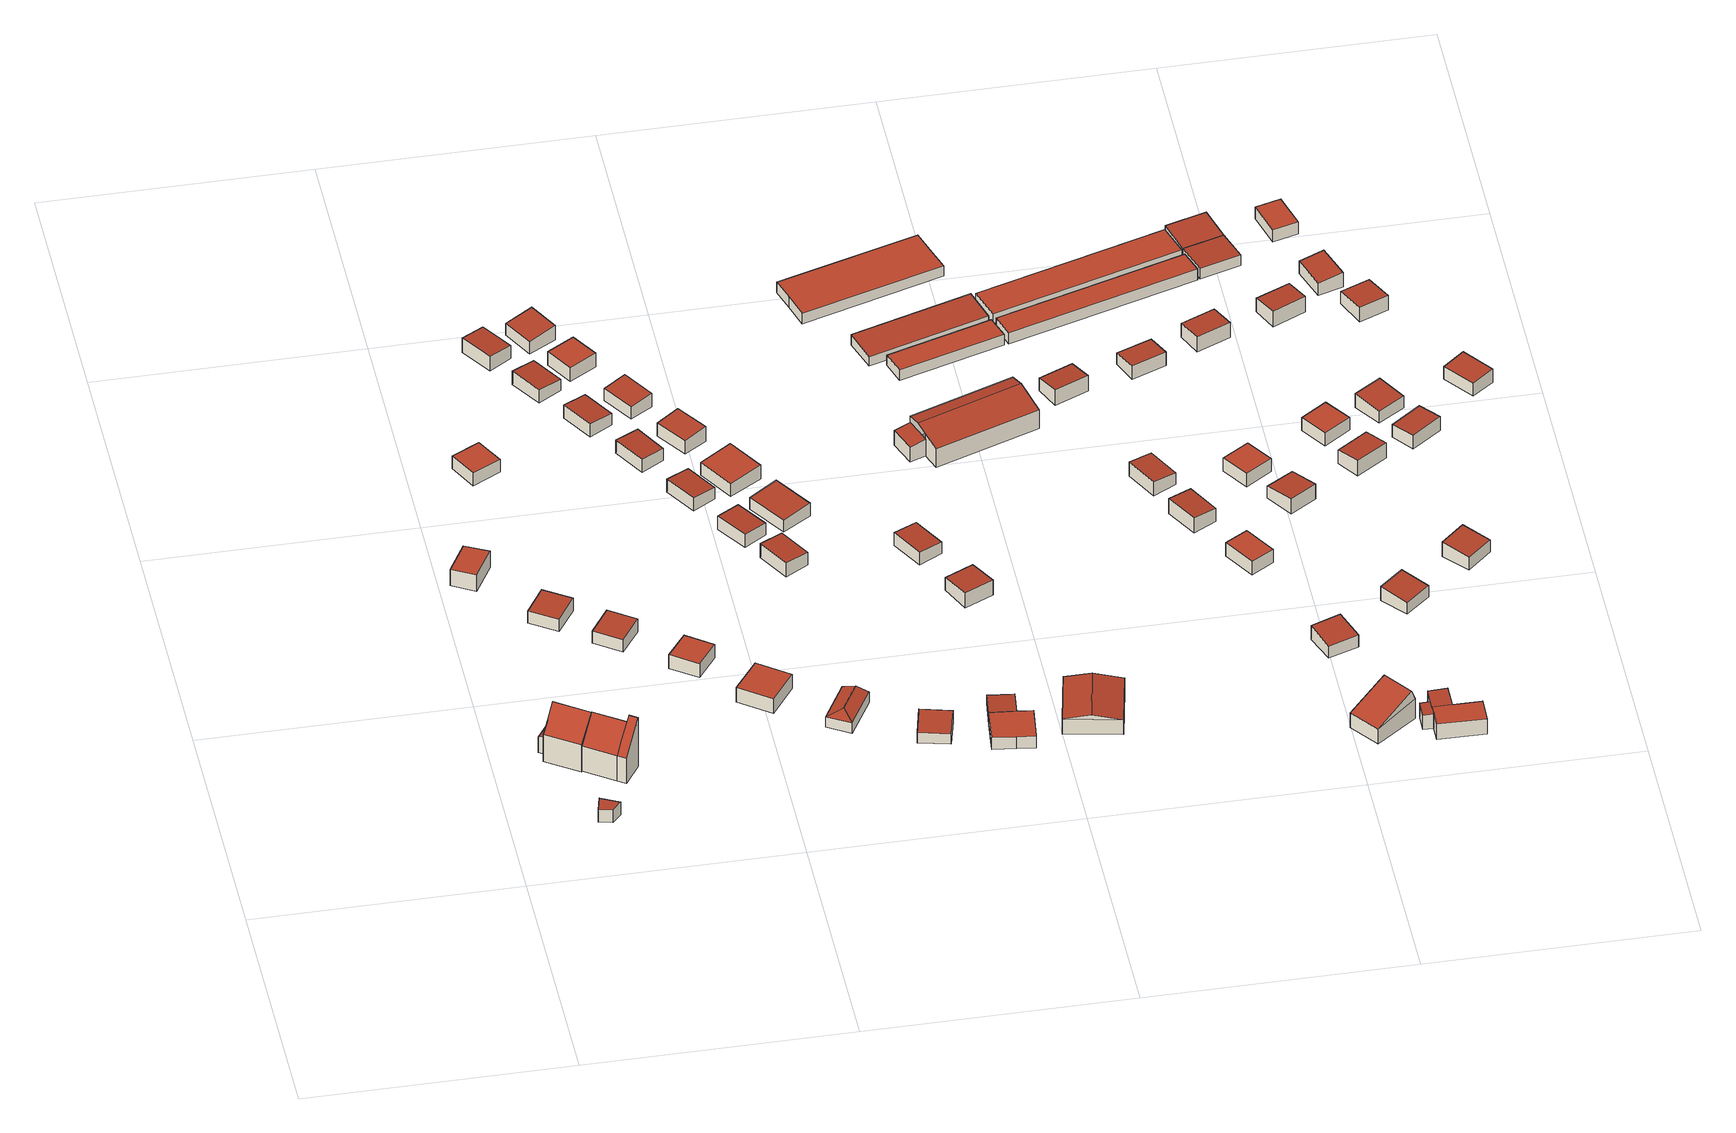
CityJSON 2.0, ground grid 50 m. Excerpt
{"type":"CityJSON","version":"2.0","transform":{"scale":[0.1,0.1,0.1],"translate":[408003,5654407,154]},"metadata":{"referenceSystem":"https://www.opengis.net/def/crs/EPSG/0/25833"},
"CityObjects":{
"building1":{"type":"Building","attributes":{"Dachtyp_tdc":"tdcPolyFlatRoof","Gemeindeschluessel":14612000,"Dachneigung":3.11,"QualitaetDacherkennung":56,"Geometrietyp2DReferenz":"3000","measuredHeight":2.88,"function":"31001_9998","roofType":"2100"},"geometry":[{"type":"Solid","lod":"2","boundaries":[[[[0,1,2,3]],[[1,4,5,2]],[[4,6,7,5]],[[6,0,3,7]],[[6,4,1,0]],[[3,2,5,7]]]],"semantics":{"surfaces":[{"type":"WallSurface"},{"type":"RoofSurface"},{"type":"GroundSurface"}],"values":[[0,0,0,0,1,2]]}}]},
"building2":{"type":"Building","attributes":{"Gemeindeschluessel":14612000,"Geometrietyp2DReferenz":"3000","function":"31001_9998","roofType":"9999"},"children":["building2-1","building2-2"]},
"building2-1":{"type":"BuildingPart","attributes":{"Dachtyp_tdc":"tdcPolyFlatRoof","Dachneigung":20.44,"QualitaetDacherkennung":56,"Geometrietyp2DReferenz":"3000","measuredHeight":4.08,"roofType":"2100"},"parents":["building2"],"geometry":[{"type":"MultiSurface","lod":"2","boundaries":[[[8,9,10,11]],[[9,12,13,10]],[[14,8,11,15]],[[14,16,12,9,8]],[[11,10,13,17,15]]],"semantics":{"surfaces":[{"type":"WallSurface"},{"type":"RoofSurface"},{"type":"GroundSurface"}],"values":[0,0,0,1,2]}}]},
"building2-2":{"type":"BuildingPart","attributes":{"Dachtyp_tdc":"tdcGableRoof","Dachneigung":44.33,"QualitaetDacherkennung":60,"Geometrietyp2DReferenz":"3000","measuredHeight":10.27,"roofType":"3100"},"parents":["building2"],"geometry":[{"type":"MultiSurface","lod":"2","boundaries":[[[18,19,20,21]],[[19,22,23,20]],[[22,24,25,23]],[[24,26,14,15,25]],[[27,28,29,13,12]],[[28,18,21,29]],[[30,26,24,22,19]],[[19,18,28,27,30]],[[21,20,23,25,15,17,13,29]]],"semantics":{"surfaces":[{"type":"WallSurface"},{"type":"RoofSurface"},{"type":"GroundSurface"}],"values":[0,0,0,0,0,0,1,1,2]}}]},
"building3":{"type":"Building","attributes":{"Gemeindeschluessel":14612000,"Geometrietyp2DReferenz":"3000","function":"31001_9998","roofType":"9999"},"children":["building3-1","building3-2"]},
"building3-1":{"type":"BuildingPart","attributes":{"Dachtyp_tdc":"tdcPolyFlatRoof","Dachneigung":47.66,"QualitaetDacherkennung":35,"Geometrietyp2DReferenz":"3000","measuredHeight":11.2,"roofType":"2100"},"parents":["building3"],"geometry":[{"type":"MultiSurface","lod":"2","boundaries":[[[31,32,33,34]],[[32,35,36,33]],[[37,31,34,38,39,40]],[[37,41,42,35,32,31]],[[34,33,36,38]]],"semantics":{"surfaces":[{"type":"WallSurface"},{"type":"RoofSurface"},{"type":"GroundSurface"}],"values":[0,0,0,1,2]}}]},
"building3-2":{"type":"BuildingPart","attributes":{"Dachtyp_tdc":"tdcGableRoof","Dachneigung":46.66,"QualitaetDacherkennung":59,"Geometrietyp2DReferenz":"3000","measuredHeight":10.25,"roofType":"3100"},"parents":["building3"],"geometry":[{"type":"MultiSurface","lod":"2","boundaries":[[[43,39,38,44]],[[45,46,36,35]],[[45,47,48,46]],[[47,43,44,48]],[[49,50,51,40,52]],[[35,41,51,50,45]],[[43,52,40,39]],[[47,49,52,43]],[[45,50,49,47]],[[44,38,36,46,48]]],"semantics":{"surfaces":[{"type":"WallSurface"},{"type":"RoofSurface"},{"type":"GroundSurface"}],"values":[0,0,0,0,1,1,0,0,0,2]}}]},
"building4":{"type":"Building","attributes":{"Dachtyp_tdc":"tdcPolyFlatRoof","Gemeindeschluessel":14612000,"Dachneigung":3.13,"QualitaetDacherkennung":74,"Geometrietyp2DReferenz":"3000","measuredHeight":3.85,"function":"31001_9998","roofType":"2100"},"geometry":[{"type":"Solid","lod":"2","boundaries":[[[[53,54,55,56]],[[54,57,58,55]],[[57,59,60,58]],[[59,53,56,60]],[[59,57,54,53]],[[56,55,58,60]]]],"semantics":{"surfaces":[{"type":"WallSurface"},{"type":"RoofSurface"},{"type":"GroundSurface"}],"values":[[0,0,0,0,1,2]]}}]},
"building5":{"type":"Building","attributes":{"Dachtyp_tdc":"tdcPolyFlatRoof","Gemeindeschluessel":14612000,"Dachneigung":3.26,"QualitaetDacherkennung":80,"Geometrietyp2DReferenz":"3000","measuredHeight":3,"function":"31001_9998","roofType":"2100"},"geometry":[{"type":"Solid","lod":"2","boundaries":[[[[61,62,63,64]],[[62,65,66,63]],[[65,67,68,66]],[[67,61,64,68]],[[67,65,62,61]],[[64,63,66,68]]]],"semantics":{"surfaces":[{"type":"WallSurface"},{"type":"RoofSurface"},{"type":"GroundSurface"}],"values":[[0,0,0,0,1,2]]}}]},
"building6":{"type":"Building","attributes":{"Dachtyp_tdc":"tdcPolyFlatRoof","Gemeindeschluessel":14612000,"Dachneigung":0,"QualitaetDacherkennung":74,"Geometrietyp2DReferenz":"3000","measuredHeight":2.92,"function":"31001_9998","roofType":"1000"},"geometry":[{"type":"Solid","lod":"2","boundaries":[[[[69,70,71,72]],[[70,73,74,71]],[[73,75,76,74]],[[75,69,72,76]],[[75,73,70,69]],[[72,71,74,76]]]],"semantics":{"surfaces":[{"type":"WallSurface"},{"type":"RoofSurface"},{"type":"GroundSurface"}],"values":[[0,0,0,0,1,2]]}}]},
"building7":{"type":"Building","attributes":{"Dachtyp_tdc":"tdcPolyFlatRoof","Gemeindeschluessel":14612000,"Dachneigung":3,"QualitaetDacherkennung":80,"Geometrietyp2DReferenz":"3000","measuredHeight":3.04,"function":"31001_9998","roofType":"2100"},"geometry":[{"type":"Solid","lod":"2","boundaries":[[[[77,78,79,80]],[[78,81,82,79]],[[81,83,84,82]],[[83,77,80,84]],[[83,81,78,77]],[[80,79,82,84]]]],"semantics":{"surfaces":[{"type":"WallSurface"},{"type":"RoofSurface"},{"type":"GroundSurface"}],"values":[[0,0,0,0,1,2]]}}]},
"building8":{"type":"Building","attributes":{"Dachtyp_tdc":"tdcPolyFlatRoof","Gemeindeschluessel":14612000,"Dachneigung":0,"QualitaetDacherkennung":81,"Geometrietyp2DReferenz":"3000","measuredHeight":3.07,"function":"31001_9998","roofType":"1000"},"geometry":[{"type":"Solid","lod":"2","boundaries":[[[[85,86,87,88]],[[86,89,90,87]],[[89,91,92,90]],[[91,85,88,92]],[[91,89,86,85]],[[88,87,90,92]]]],"semantics":{"surfaces":[{"type":"WallSurface"},{"type":"RoofSurface"},{"type":"GroundSurface"}],"values":[[0,0,0,0,1,2]]}}]},
"building9":{"type":"Building","attributes":{"Dachtyp_tdc":"tdcPolyFlatRoof","Gemeindeschluessel":14612000,"Dachneigung":0,"QualitaetDacherkennung":94,"Geometrietyp2DReferenz":"3000","measuredHeight":3.33,"function":"31001_9998","roofType":"1000"},"geometry":[{"type":"Solid","lod":"2","boundaries":[[[[93,94,95,96]],[[94,97,98,95]],[[97,99,100,98]],[[99,93,96,100]],[[99,97,94,93]],[[96,95,98,100]]]],"semantics":{"surfaces":[{"type":"WallSurface"},{"type":"RoofSurface"},{"type":"GroundSurface"}],"values":[[0,0,0,0,1,2]]}}]},
"building10":{"type":"Building","attributes":{"Dachtyp_tdc":"tdcPolyFlatRoof","Gemeindeschluessel":14612000,"Dachneigung":3.52,"QualitaetDacherkennung":82,"Geometrietyp2DReferenz":"3000","measuredHeight":3.28,"function":"31001_9998","roofType":"2100"},"geometry":[{"type":"Solid","lod":"2","boundaries":[[[[101,102,103,104]],[[102,105,106,103]],[[105,107,108,106]],[[107,101,104,108]],[[107,105,102,101]],[[104,103,106,108]]]],"semantics":{"surfaces":[{"type":"WallSurface"},{"type":"RoofSurface"},{"type":"GroundSurface"}],"values":[[0,0,0,0,1,2]]}}]},
"building11":{"type":"Building","attributes":{"Dachtyp_tdc":"tdcPolyFlatRoof","Gemeindeschluessel":14612000,"Dachneigung":4.52,"QualitaetDacherkennung":78,"Geometrietyp2DReferenz":"3000","measuredHeight":2.99,"function":"31001_9998","roofType":"2100"},"geometry":[{"type":"Solid","lod":"2","boundaries":[[[[109,110,111,112]],[[110,113,114,111]],[[113,115,116,114]],[[115,109,112,116]],[[115,113,110,109]],[[112,111,114,116]]]],"semantics":{"surfaces":[{"type":"WallSurface"},{"type":"RoofSurface"},{"type":"GroundSurface"}],"values":[[0,0,0,0,1,2]]}}]},
"building12":{"type":"Building","attributes":{"Dachtyp_tdc":"tdcPolyFlatRoof","Gemeindeschluessel":14612000,"Dachneigung":4.85,"QualitaetDacherkennung":81,"Geometrietyp2DReferenz":"3000","measuredHeight":3.06,"function":"31001_9998","roofType":"2100"},"geometry":[{"type":"Solid","lod":"2","boundaries":[[[[117,118,119,120]],[[118,121,122,119]],[[121,123,124,122]],[[123,117,120,124]],[[123,121,118,117]],[[120,119,122,124]]]],"semantics":{"surfaces":[{"type":"WallSurface"},{"type":"RoofSurface"},{"type":"GroundSurface"}],"values":[[0,0,0,0,1,2]]}}]},
"building13":{"type":"Building","attributes":{"Dachtyp_tdc":"tdcPolyFlatRoof","Gemeindeschluessel":14612000,"Dachneigung":5.71,"QualitaetDacherkennung":71,"Geometrietyp2DReferenz":"3000","measuredHeight":3.34,"function":"31001_9998","roofType":"2100"},"geometry":[{"type":"Solid","lod":"2","boundaries":[[[[125,126,127,128]],[[126,129,130,127]],[[129,131,132,130]],[[131,125,128,132]],[[131,129,126,125]],[[128,127,130,132]]]],"semantics":{"surfaces":[{"type":"WallSurface"},{"type":"RoofSurface"},{"type":"GroundSurface"}],"values":[[0,0,0,0,1,2]]}}]},
"building14":{"type":"Building","attributes":{"Dachtyp_tdc":"tdcFreeFormRoof","Gemeindeschluessel":14612000,"Dachneigung":18.32,"QualitaetDacherkennung":87,"Geometrietyp2DReferenz":"3000","measuredHeight":3.09,"function":"31001_9998","roofType":"5000"},"geometry":[{"type":"Solid","lod":"2","boundaries":[[[[133,134,135,136]],[[134,137,138,135]],[[137,139,140,138]],[[139,133,136,140]],[[141,142,139,137]],[[141,137,134]],[[142,141,134,133]],[[142,133,139]],[[136,135,138,140]]]],"semantics":{"surfaces":[{"type":"WallSurface"},{"type":"RoofSurface"},{"type":"GroundSurface"}],"values":[[0,0,0,0,1,1,1,0,2]]}}]},
"building15":{"type":"Building","attributes":{"Dachtyp_tdc":"tdcPolyFlatRoof","Gemeindeschluessel":14612000,"Dachneigung":3.56,"QualitaetDacherkennung":80,"Geometrietyp2DReferenz":"3000","measuredHeight":2.97,"function":"31001_9998","roofType":"2100"},"geometry":[{"type":"Solid","lod":"2","boundaries":[[[[143,144,145,146]],[[144,147,148,145]],[[147,149,150,148]],[[149,143,146,150]],[[149,147,144,143]],[[146,145,148,150]]]],"semantics":{"surfaces":[{"type":"WallSurface"},{"type":"RoofSurface"},{"type":"GroundSurface"}],"values":[[0,0,0,0,1,2]]}}]},
"building16":{"type":"Building","attributes":{"Dachtyp_tdc":"tdcPolyFlatRoof","Gemeindeschluessel":14612000,"Dachneigung":0,"QualitaetDacherkennung":83,"Geometrietyp2DReferenz":"3000","measuredHeight":3.08,"function":"31001_9998","roofType":"1000"},"geometry":[{"type":"Solid","lod":"2","boundaries":[[[[151,152,153,154]],[[152,155,156,153]],[[155,157,158,156]],[[157,151,154,158]],[[157,155,152,151]],[[154,153,156,158]]]],"semantics":{"surfaces":[{"type":"WallSurface"},{"type":"RoofSurface"},{"type":"GroundSurface"}],"values":[[0,0,0,0,1,2]]}}]},
"building17":{"type":"Building","attributes":{"Dachtyp_tdc":"tdcPolyFlatRoof","Gemeindeschluessel":14612000,"Dachneigung":3.87,"QualitaetDacherkennung":79,"Geometrietyp2DReferenz":"3000","measuredHeight":2.96,"function":"31001_9998","roofType":"2100"},"geometry":[{"type":"Solid","lod":"2","boundaries":[[[[159,160,161,162]],[[160,163,164,161]],[[163,165,166,164]],[[165,159,162,166]],[[165,163,160,159]],[[162,161,164,166]]]],"semantics":{"surfaces":[{"type":"WallSurface"},{"type":"RoofSurface"},{"type":"GroundSurface"}],"values":[[0,0,0,0,1,2]]}}]},
"building18":{"type":"Building","attributes":{"Dachtyp_tdc":"tdcPolyFlatRoof","Gemeindeschluessel":14612000,"Dachneigung":4.65,"QualitaetDacherkennung":83,"Geometrietyp2DReferenz":"3000","measuredHeight":3.05,"function":"31001_9998","roofType":"2100"},"geometry":[{"type":"Solid","lod":"2","boundaries":[[[[167,168,169,170]],[[168,171,172,169]],[[171,173,174,172]],[[173,167,170,174]],[[173,171,168,167]],[[170,169,172,174]]]],"semantics":{"surfaces":[{"type":"WallSurface"},{"type":"RoofSurface"},{"type":"GroundSurface"}],"values":[[0,0,0,0,1,2]]}}]},
"building19":{"type":"Building","attributes":{"Dachtyp_tdc":"tdcPolyFlatRoof","Gemeindeschluessel":14612000,"Dachneigung":4.32,"QualitaetDacherkennung":85,"Geometrietyp2DReferenz":"3000","measuredHeight":3.05,"function":"31001_9998","roofType":"2100"},"geometry":[{"type":"Solid","lod":"2","boundaries":[[[[175,176,177,178]],[[176,179,180,177]],[[179,181,182,180]],[[181,175,178,182]],[[181,179,176,175]],[[178,177,180,182]]]],"semantics":{"surfaces":[{"type":"WallSurface"},{"type":"RoofSurface"},{"type":"GroundSurface"}],"values":[[0,0,0,0,1,2]]}}]},
"building20":{"type":"Building","attributes":{"Dachtyp_tdc":"tdcPolyFlatRoof","Gemeindeschluessel":14612000,"Dachneigung":5.96,"QualitaetDacherkennung":83,"Geometrietyp2DReferenz":"3000","measuredHeight":3.4,"function":"31001_9998","roofType":"2100"},"geometry":[{"type":"Solid","lod":"2","boundaries":[[[[183,184,185,186]],[[184,187,188,185]],[[187,189,190,188]],[[189,183,186,190]],[[189,187,184,183]],[[186,185,188,190]]]],"semantics":{"surfaces":[{"type":"WallSurface"},{"type":"RoofSurface"},{"type":"GroundSurface"}],"values":[[0,0,0,0,1,2]]}}]},
"building21":{"type":"Building","attributes":{"Dachtyp_tdc":"tdcPolyFlatRoof","Gemeindeschluessel":14612000,"Dachneigung":3.12,"QualitaetDacherkennung":83,"Geometrietyp2DReferenz":"3000","measuredHeight":3.2,"function":"31001_9998","roofType":"2100"},"geometry":[{"type":"Solid","lod":"2","boundaries":[[[[191,192,193,194]],[[192,195,196,193]],[[195,197,198,196]],[[197,191,194,198]],[[197,195,192,191]],[[194,193,196,198]]]],"semantics":{"surfaces":[{"type":"WallSurface"},{"type":"RoofSurface"},{"type":"GroundSurface"}],"values":[[0,0,0,0,1,2]]}}]},
"building22":{"type":"Building","attributes":{"Dachtyp_tdc":"tdcPolyFlatRoof","Gemeindeschluessel":14612000,"Dachneigung":3.37,"QualitaetDacherkennung":85,"Geometrietyp2DReferenz":"3000","measuredHeight":2.71,"function":"31001_9998","roofType":"2100"},"geometry":[{"type":"Solid","lod":"2","boundaries":[[[[199,200,201,202]],[[200,203,204,201]],[[203,205,206,204]],[[205,199,202,206]],[[205,203,200,199]],[[202,201,204,206]]]],"semantics":{"surfaces":[{"type":"WallSurface"},{"type":"RoofSurface"},{"type":"GroundSurface"}],"values":[[0,0,0,0,1,2]]}}]},
"building23":{"type":"Building","attributes":{"Dachtyp_tdc":"tdcPolyFlatRoof","Gemeindeschluessel":14612000,"Dachneigung":2.6,"QualitaetDacherkennung":90,"Geometrietyp2DReferenz":"3000","measuredHeight":3.19,"function":"31001_9998","roofType":"2100"},"geometry":[{"type":"Solid","lod":"2","boundaries":[[[[207,208,209,210]],[[208,211,212,209]],[[211,213,214,212]],[[213,207,210,214]],[[213,211,208,207]],[[210,209,212,214]]]],"semantics":{"surfaces":[{"type":"WallSurface"},{"type":"RoofSurface"},{"type":"GroundSurface"}],"values":[[0,0,0,0,1,2]]}}]},
"building24":{"type":"Building","attributes":{"Dachtyp_tdc":"tdcPolyFlatRoof","Gemeindeschluessel":14612000,"Dachneigung":2.65,"QualitaetDacherkennung":90,"Geometrietyp2DReferenz":"3000","measuredHeight":2.91,"function":"31001_9998","roofType":"2100"},"geometry":[{"type":"Solid","lod":"2","boundaries":[[[[215,216,217,218]],[[216,219,220,217]],[[219,221,222,220]],[[221,215,218,222]],[[221,219,216,215]],[[218,217,220,222]]]],"semantics":{"surfaces":[{"type":"WallSurface"},{"type":"RoofSurface"},{"type":"GroundSurface"}],"values":[[0,0,0,0,1,2]]}}]},
"building25":{"type":"Building","attributes":{"Dachtyp_tdc":"tdcPolyFlatRoof","Gemeindeschluessel":14612000,"Dachneigung":0,"QualitaetDacherkennung":73,"Geometrietyp2DReferenz":"3000","measuredHeight":2.68,"function":"31001_9998","roofType":"1000"},"geometry":[{"type":"Solid","lod":"2","boundaries":[[[[223,224,225,226]],[[224,227,228,225]],[[227,229,230,228]],[[229,231,232,230]],[[231,233,234,232]],[[233,223,226,234]],[[233,231,229,227,224,223]],[[226,225,228,230,232,234]]]],"semantics":{"surfaces":[{"type":"WallSurface"},{"type":"RoofSurface"},{"type":"GroundSurface"}],"values":[[0,0,0,0,0,0,1,2]]}}]},
"building26":{"type":"Building","attributes":{"Dachtyp_tdc":"tdcPolyFlatRoof","Gemeindeschluessel":14612000,"Dachneigung":5.71,"QualitaetDacherkennung":62,"Geometrietyp2DReferenz":"3000","measuredHeight":2.37,"function":"31001_9998","roofType":"2100"},"geometry":[{"type":"Solid","lod":"2","boundaries":[[[[235,236,237,225]],[[236,238,239,237]],[[238,240,228,239]],[[240,235,225,228]],[[240,238,236,235]],[[225,237,239,228]]]],"semantics":{"surfaces":[{"type":"WallSurface"},{"type":"RoofSurface"},{"type":"GroundSurface"}],"values":[[0,0,0,0,1,2]]}}]},
"building27":{"type":"Building","attributes":{"Dachtyp_tdc":"tdcPolyFlatRoof","Gemeindeschluessel":14612000,"Dachneigung":3.31,"QualitaetDacherkennung":83,"Geometrietyp2DReferenz":"3000","measuredHeight":2.93,"function":"31001_9998","roofType":"2100"},"geometry":[{"type":"Solid","lod":"2","boundaries":[[[[241,242,243,244]],[[242,245,246,243]],[[245,247,248,246]],[[247,241,244,248]],[[247,245,242,241]],[[244,243,246,248]]]],"semantics":{"surfaces":[{"type":"WallSurface"},{"type":"RoofSurface"},{"type":"GroundSurface"}],"values":[[0,0,0,0,1,2]]}}]},
"building28":{"type":"Building","attributes":{"Dachtyp_tdc":"tdcPolyFlatRoof","Gemeindeschluessel":14612000,"Dachneigung":4.04,"QualitaetDacherkennung":42,"Geometrietyp2DReferenz":"3000","measuredHeight":3.34,"function":"31001_9998","roofType":"2100"},"geometry":[{"type":"Solid","lod":"2","boundaries":[[[[249,250,251,252]],[[250,253,254,251]],[[253,255,256,254]],[[255,249,252,256]],[[255,253,250,249]],[[252,251,254,256]]]],"semantics":{"surfaces":[{"type":"WallSurface"},{"type":"RoofSurface"},{"type":"GroundSurface"}],"values":[[0,0,0,0,1,2]]}}]},
"building29":{"type":"Building","attributes":{"Dachtyp_tdc":"tdcGableRoof","Gemeindeschluessel":14612000,"Dachneigung":11.06,"QualitaetDacherkennung":92,"Geometrietyp2DReferenz":"3000","measuredHeight":4.38,"function":"31001_9998","roofType":"3100"},"geometry":[{"type":"Solid","lod":"2","boundaries":[[[[257,258,259,260]],[[258,261,262,259]],[[261,263,264,262]],[[263,257,260,264]],[[261,258,265]],[[257,263,266]],[[258,257,266,265]],[[263,261,265,266]],[[260,259,262,264]]]],"semantics":{"surfaces":[{"type":"WallSurface"},{"type":"RoofSurface"},{"type":"GroundSurface"}],"values":[[0,0,0,0,0,0,1,1,2]]}}]},
"building30":{"type":"Building","attributes":{"Gemeindeschluessel":14612000,"Geometrietyp2DReferenz":"3000","function":"31001_9998","roofType":"9999"},"children":["building30-1","building30-2"]},
"building30-1":{"type":"BuildingPart","attributes":{"Dachtyp_tdc":"tdcPolyFlatRoof","Dachneigung":7.59,"QualitaetDacherkennung":76,"Geometrietyp2DReferenz":"3000","measuredHeight":3.73,"roofType":"2100"},"parents":["building30"],"geometry":[{"type":"MultiSurface","lod":"2","boundaries":[[[267,268,269,270]],[[268,271,272,269]],[[268,267,273,274,271]],[[272,275,276,270,269]],[[271,274,275,272]]],"semantics":{"surfaces":[{"type":"WallSurface"},{"type":"RoofSurface"},{"type":"GroundSurface"}],"values":[0,0,1,2,0]}}]},
"building30-2":{"type":"BuildingPart","attributes":{"Dachtyp_tdc":"tdcGableRoof","Dachneigung":13.63,"QualitaetDacherkennung":86,"Geometrietyp2DReferenz":"3000","measuredHeight":5.62,"roofType":"3100"},"parents":["building30"],"geometry":[{"type":"MultiSurface","lod":"2","boundaries":[[[277,278,279,280]],[[278,281,282,279]],[[281,283,270,282]],[[283,267,270]],[[284,285,286,275,274]],[[285,277,280,286]],[[287,283,281,278,277]],[[277,285,284,287]],[[280,279,282,270,276,275,286]]],"semantics":{"surfaces":[{"type":"WallSurface"},{"type":"RoofSurface"},{"type":"GroundSurface"}],"values":[0,0,0,0,0,0,1,1,2]}}]},
"building31":{"type":"Building","attributes":{"Dachtyp_tdc":"tdcPolyFlatRoof","Gemeindeschluessel":14612000,"Dachneigung":0,"QualitaetDacherkennung":91,"Geometrietyp2DReferenz":"3000","measuredHeight":2.27,"function":"31001_2463","roofType":"1000"},"geometry":[{"type":"Solid","lod":"2","boundaries":[[[[288,289,290,291]],[[289,292,293,290]],[[292,294,295,293]],[[294,296,297,295]],[[296,298,299,297]],[[298,288,291,299]],[[298,296,294,292,289,288]],[[291,290,293,295,297,299]]]],"semantics":{"surfaces":[{"type":"WallSurface"},{"type":"RoofSurface"},{"type":"GroundSurface"}],"values":[[0,0,0,0,0,0,1,2]]}}]},
"building32":{"type":"Building","attributes":{"Dachtyp_tdc":"tdcPolyFlatRoof","Gemeindeschluessel":14612000,"Dachneigung":2.89,"QualitaetDacherkennung":84,"Geometrietyp2DReferenz":"3000","measuredHeight":2.42,"function":"31001_2463","roofType":"2100"},"geometry":[{"type":"Solid","lod":"2","boundaries":[[[[300,301,302,303]],[[301,304,305,302]],[[304,306,307,305]],[[306,300,303,307]],[[306,304,301,300]],[[303,302,305,307]]]],"semantics":{"surfaces":[{"type":"WallSurface"},{"type":"RoofSurface"},{"type":"GroundSurface"}],"values":[[0,0,0,0,1,2]]}}]},
"building33":{"type":"Building","attributes":{"Dachtyp_tdc":"tdcPolyFlatRoof","Gemeindeschluessel":14612000,"Dachneigung":2.92,"QualitaetDacherkennung":88,"Geometrietyp2DReferenz":"3000","measuredHeight":2.45,"function":"31001_2463","roofType":"2100"},"geometry":[{"type":"Solid","lod":"2","boundaries":[[[[308,309,310,311]],[[309,312,313,310]],[[312,314,315,313]],[[314,308,311,315]],[[314,312,309,308]],[[311,310,313,315]]]],"semantics":{"surfaces":[{"type":"WallSurface"},{"type":"RoofSurface"},{"type":"GroundSurface"}],"values":[[0,0,0,0,1,2]]}}]},
"building34":{"type":"Building","attributes":{"Dachtyp_tdc":"tdcPolyFlatRoof","Gemeindeschluessel":14612000,"Dachneigung":7.37,"QualitaetDacherkennung":76,"Geometrietyp2DReferenz":"3000","measuredHeight":3.46,"function":"31001_9998","roofType":"2100"},"geometry":[{"type":"Solid","lod":"2","boundaries":[[[[316,317,318,319]],[[317,320,321,318]],[[320,322,323,321]],[[322,316,319,323]],[[322,320,317,316]],[[319,318,321,323]]]],"semantics":{"surfaces":[{"type":"WallSurface"},{"type":"RoofSurface"},{"type":"GroundSurface"}],"values":[[0,0,0,0,1,2]]}}]},
"building35":{"type":"Building","attributes":{"Dachtyp_tdc":"tdcPolyFlatRoof","Gemeindeschluessel":14612000,"Dachneigung":5.85,"QualitaetDacherkennung":86,"Geometrietyp2DReferenz":"3000","measuredHeight":3.16,"function":"31001_9998","roofType":"2100"},"geometry":[{"type":"Solid","lod":"2","boundaries":[[[[324,325,326,327]],[[325,328,329,326]],[[328,330,331,329]],[[330,324,327,331]],[[330,328,325,324]],[[327,326,329,331]]]],"semantics":{"surfaces":[{"type":"WallSurface"},{"type":"RoofSurface"},{"type":"GroundSurface"}],"values":[[0,0,0,0,1,2]]}}]},
"building36":{"type":"Building","attributes":{"Dachtyp_tdc":"tdcPolyFlatRoof","Gemeindeschluessel":14612000,"Dachneigung":4.49,"QualitaetDacherkennung":78,"Geometrietyp2DReferenz":"3000","measuredHeight":3.33,"function":"31001_9998","roofType":"2100"},"geometry":[{"type":"Solid","lod":"2","boundaries":[[[[332,333,334,335]],[[333,336,337,334]],[[336,338,339,337]],[[338,332,335,339]],[[338,336,333,332]],[[335,334,337,339]]]],"semantics":{"surfaces":[{"type":"WallSurface"},{"type":"RoofSurface"},{"type":"GroundSurface"}],"values":[[0,0,0,0,1,2]]}}]},
"building37":{"type":"Building","attributes":{"Dachtyp_tdc":"tdcGableRoof","Gemeindeschluessel":14612000,"Dachneigung":21.6,"QualitaetDacherkennung":12,"Geometrietyp2DReferenz":"3000","measuredHeight":6.67,"function":"31001_9998","roofType":"3100"},"geometry":[{"type":"Solid","lod":"2","boundaries":[[[[340,341,342,343]],[[341,344,345,342]],[[344,346,347,345]],[[346,340,343,347]],[[344,341,348]],[[340,346,349]],[[341,340,349,348]],[[346,344,348,349]],[[343,342,345,347]]]],"semantics":{"surfaces":[{"type":"WallSurface"},{"type":"RoofSurface"},{"type":"GroundSurface"}],"values":[[0,0,0,0,0,0,1,1,2]]}}]},
"building38":{"type":"Building","attributes":{"Dachtyp_tdc":"tdcPolyFlatRoof","Gemeindeschluessel":14612000,"Dachneigung":0,"QualitaetDacherkennung":85,"Geometrietyp2DReferenz":"3000","measuredHeight":3.06,"function":"31001_9998","roofType":"1000"},"geometry":[{"type":"Solid","lod":"2","boundaries":[[[[350,351,352,353]],[[351,354,355,352]],[[354,356,357,355]],[[356,350,353,357]],[[356,354,351,350]],[[353,352,355,357]]]],"semantics":{"surfaces":[{"type":"WallSurface"},{"type":"RoofSurface"},{"type":"GroundSurface"}],"values":[[0,0,0,0,1,2]]}}]},
"building39":{"type":"Building","attributes":{"Dachtyp_tdc":"tdcPolyFlatRoof","Gemeindeschluessel":14612000,"Dachneigung":5.13,"QualitaetDacherkennung":87,"Geometrietyp2DReferenz":"3000","measuredHeight":3.2,"function":"31001_9998","roofType":"2100"},"geometry":[{"type":"Solid","lod":"2","boundaries":[[[[358,359,360,361]],[[359,362,363,360]],[[362,364,365,363]],[[364,358,361,365]],[[364,362,359,358]],[[361,360,363,365]]]],"semantics":{"surfaces":[{"type":"WallSurface"},{"type":"RoofSurface"},{"type":"GroundSurface"}],"values":[[0,0,0,0,1,2]]}}]},
"building40":{"type":"Building","attributes":{"Dachtyp_tdc":"tdcPolyFlatRoof","Gemeindeschluessel":14612000,"Dachneigung":5.42,"QualitaetDacherkennung":79,"Geometrietyp2DReferenz":"3000","measuredHeight":3.09,"function":"31001_9998","roofType":"2100"},"geometry":[{"type":"Solid","lod":"2","boundaries":[[[[366,367,368,369]],[[367,370,371,368]],[[370,372,373,371]],[[372,366,369,373]],[[372,370,367,366]],[[369,368,371,373]]]],"semantics":{"surfaces":[{"type":"WallSurface"},{"type":"RoofSurface"},{"type":"GroundSurface"}],"values":[[0,0,0,0,1,2]]}}]},
"building41":{"type":"Building","attributes":{"Dachtyp_tdc":"tdcPolyFlatRoof","Gemeindeschluessel":14612000,"Dachneigung":0,"QualitaetDacherkennung":86,"Geometrietyp2DReferenz":"3000","measuredHeight":2.29,"function":"31001_2463","roofType":"1000"},"geometry":[{"type":"Solid","lod":"2","boundaries":[[[[374,375,376,377]],[[375,378,379,376]],[[378,380,381,379]],[[380,374,377,381]],[[380,378,375,374]],[[377,376,379,381]]]],"semantics":{"surfaces":[{"type":"WallSurface"},{"type":"RoofSurface"},{"type":"GroundSurface"}],"values":[[0,0,0,0,1,2]]}}]},
"building42":{"type":"Building","attributes":{"Dachtyp_tdc":"tdcPolyFlatRoof","Gemeindeschluessel":14612000,"Dachneigung":2.81,"QualitaetDacherkennung":87,"Geometrietyp2DReferenz":"3000","measuredHeight":2.52,"function":"31001_2463","roofType":"2100"},"geometry":[{"type":"Solid","lod":"2","boundaries":[[[[382,383,384,385]],[[383,386,387,384]],[[386,388,389,387]],[[388,382,385,389]],[[388,386,383,382]],[[385,384,387,389]]]],"semantics":{"surfaces":[{"type":"WallSurface"},{"type":"RoofSurface"},{"type":"GroundSurface"}],"values":[[0,0,0,0,1,2]]}}]},
"building43":{"type":"Building","attributes":{"Dachtyp_tdc":"tdcPolyFlatRoof","Gemeindeschluessel":14612000,"Dachneigung":0,"QualitaetDacherkennung":70,"Geometrietyp2DReferenz":"3000","measuredHeight":2.98,"function":"31001_9998","roofType":"1000"},"geometry":[{"type":"Solid","lod":"2","boundaries":[[[[390,391,392,393]],[[391,394,395,392]],[[394,396,397,395]],[[396,390,393,397]],[[396,394,391,390]],[[393,392,395,397]]]],"semantics":{"surfaces":[{"type":"WallSurface"},{"type":"RoofSurface"},{"type":"GroundSurface"}],"values":[[0,0,0,0,1,2]]}}]},
"building44":{"type":"Building","attributes":{"Gemeindeschluessel":14612000,"Geometrietyp2DReferenz":"3000","function":"31001_9998","roofType":"9999"},"children":["building44-1","building44-2","building44-3"]},
"building44-1":{"type":"BuildingPart","attributes":{"Dachtyp_tdc":"tdcPolyFlatRoof","Dachneigung":3.15,"QualitaetDacherkennung":51,"Geometrietyp2DReferenz":"3000","measuredHeight":3.57,"roofType":"2100"},"parents":["building44"],"geometry":[{"type":"MultiSurface","lod":"2","boundaries":[[[398,399,400,401]],[[399,402,403,400]],[[402,404,405,403]],[[402,399,398,406,407,404]],[[405,408,401,400,403]]],"semantics":{"surfaces":[{"type":"WallSurface"},{"type":"RoofSurface"},{"type":"GroundSurface"}],"values":[0,0,0,1,2]}}]},
"building44-2":{"type":"BuildingPart","attributes":{"Dachtyp_tdc":"tdcPolyFlatRoof","Dachneigung":3.16,"QualitaetDacherkennung":65,"Geometrietyp2DReferenz":"3000","measuredHeight":3.37,"roofType":"2100"},"parents":["building44"],"geometry":[{"type":"MultiSurface","lod":"2","boundaries":[[[409,398,401,410]],[[411,412,413,414]],[[412,415,416,413]],[[415,409,410,416]],[[415,412,411,406,398,409]],[[410,401,408,414,413,416]]],"semantics":{"surfaces":[{"type":"WallSurface"},{"type":"RoofSurface"},{"type":"GroundSurface"}],"values":[0,0,0,0,1,2]}}]},
"building44-3":{"type":"BuildingPart","attributes":{"Dachtyp_tdc":"tdcPolyFlatRoof","Dachneigung":0,"QualitaetDacherkennung":98,"Geometrietyp2DReferenz":"3000","measuredHeight":3.49,"roofType":"1000"},"parents":["building44"],"geometry":[{"type":"MultiSurface","lod":"2","boundaries":[[[417,418,413,419]],[[418,420,411,414,413]],[[404,421,422,405]],[[421,423,424,422]],[[423,417,419,424]],[[423,421,404,407,425,420,418,417]],[[419,413,414,408,405,422,424]]],"semantics":{"surfaces":[{"type":"WallSurface"},{"type":"RoofSurface"},{"type":"GroundSurface"}],"values":[0,0,0,0,0,1,2]}}]},
"building45":{"type":"Building","attributes":{"Dachtyp_tdc":"tdcPolyFlatRoof","Gemeindeschluessel":14612000,"Dachneigung":6.75,"QualitaetDacherkennung":81,"Geometrietyp2DReferenz":"3000","measuredHeight":3.41,"function":"31001_9998","roofType":"2100"},"geometry":[{"type":"Solid","lod":"2","boundaries":[[[[426,427,428,429]],[[427,430,431,428]],[[430,432,433,431]],[[432,426,429,433]],[[432,430,427,426]],[[429,428,431,433]]]],"semantics":{"surfaces":[{"type":"WallSurface"},{"type":"RoofSurface"},{"type":"GroundSurface"}],"values":[[0,0,0,0,1,2]]}}]},
"building46":{"type":"Building","attributes":{"Dachtyp_tdc":"tdcPolyFlatRoof","Gemeindeschluessel":14612000,"Dachneigung":4.84,"QualitaetDacherkennung":79,"Geometrietyp2DReferenz":"3000","measuredHeight":3.15,"function":"31001_9998","roofType":"2100"},"geometry":[{"type":"Solid","lod":"2","boundaries":[[[[434,435,436,437]],[[435,438,439,436]],[[438,440,441,439]],[[440,434,437,441]],[[440,438,435,434]],[[437,436,439,441]]]],"semantics":{"surfaces":[{"type":"WallSurface"},{"type":"RoofSurface"},{"type":"GroundSurface"}],"values":[[0,0,0,0,1,2]]}}]},
"building47":{"type":"Building","attributes":{"Dachtyp_tdc":"tdcPolyFlatRoof","Gemeindeschluessel":14612000,"Dachneigung":3.6,"QualitaetDacherkennung":74,"Geometrietyp2DReferenz":"3000","measuredHeight":3.43,"function":"31001_9998","roofType":"2100"},"geometry":[{"type":"Solid","lod":"2","boundaries":[[[[442,443,444,445]],[[443,446,447,444]],[[446,448,449,447]],[[448,442,445,449]],[[448,446,443,442]],[[445,444,447,449]]]],"semantics":{"surfaces":[{"type":"WallSurface"},{"type":"RoofSurface"},{"type":"GroundSurface"}],"values":[[0,0,0,0,1,2]]}}]},
"building48":{"type":"Building","attributes":{"Dachtyp_tdc":"tdcPolyFlatRoof","Gemeindeschluessel":14612000,"Dachneigung":0,"QualitaetDacherkennung":59,"Geometrietyp2DReferenz":"3000","measuredHeight":2.91,"function":"31001_9998","roofType":"1000"},"geometry":[{"type":"Solid","lod":"2","boundaries":[[[[450,451,452,453]],[[451,454,455,452]],[[454,456,457,455]],[[456,450,453,457]],[[456,454,451,450]],[[453,452,455,457]]]],"semantics":{"surfaces":[{"type":"WallSurface"},{"type":"RoofSurface"},{"type":"GroundSurface"}],"values":[[0,0,0,0,1,2]]}}]},
"building49":{"type":"Building","attributes":{"Dachtyp_tdc":"tdcPolyFlatRoof","Gemeindeschluessel":14612000,"Dachneigung":4.44,"QualitaetDacherkennung":80,"Geometrietyp2DReferenz":"3000","measuredHeight":3.44,"function":"31001_9998","roofType":"2100"},"geometry":[{"type":"Solid","lod":"2","boundaries":[[[[458,459,460,461]],[[459,462,463,460]],[[462,464,465,463]],[[464,458,461,465]],[[464,462,459,458]],[[461,460,463,465]]]],"semantics":{"surfaces":[{"type":"WallSurface"},{"type":"RoofSurface"},{"type":"GroundSurface"}],"values":[[0,0,0,0,1,2]]}}]},
"building50":{"type":"Building","attributes":{"Dachtyp_tdc":"tdcPolyFlatRoof","Gemeindeschluessel":14612000,"Dachneigung":2.73,"QualitaetDacherkennung":86,"Geometrietyp2DReferenz":"3000","measuredHeight":2.38,"function":"31001_2463","roofType":"2100"},"geometry":[{"type":"Solid","lod":"2","boundaries":[[[[466,467,468,469]],[[467,470,471,468]],[[470,472,473,471]],[[472,466,469,473]],[[472,470,467,466]],[[469,468,471,473]]]],"semantics":{"surfaces":[{"type":"WallSurface"},{"type":"RoofSurface"},{"type":"GroundSurface"}],"values":[[0,0,0,0,1,2]]}}]},
"building51":{"type":"Building","attributes":{"Dachtyp_tdc":"tdcPolyFlatRoof","Gemeindeschluessel":14612000,"Dachneigung":2.74,"QualitaetDacherkennung":85,"Geometrietyp2DReferenz":"3000","measuredHeight":2.48,"function":"31001_2463","roofType":"2100"},"geometry":[{"type":"Solid","lod":"2","boundaries":[[[[474,466,475,476]],[[466,472,477,475]],[[472,478,479,477]],[[478,474,476,479]],[[478,472,466,474]],[[476,475,477,479]]]],"semantics":{"surfaces":[{"type":"WallSurface"},{"type":"RoofSurface"},{"type":"GroundSurface"}],"values":[[0,0,0,0,1,2]]}}]},
"building52":{"type":"Building","attributes":{"Dachtyp_tdc":"tdcPolyFlatRoof","Gemeindeschluessel":14612000,"Dachneigung":4.87,"QualitaetDacherkennung":83,"Geometrietyp2DReferenz":"3000","measuredHeight":3.3,"function":"31001_9998","roofType":"2100"},"geometry":[{"type":"Solid","lod":"2","boundaries":[[[[480,481,482,483]],[[481,484,485,482]],[[484,486,487,485]],[[486,480,483,487]],[[486,484,481,480]],[[483,482,485,487]]]],"semantics":{"surfaces":[{"type":"WallSurface"},{"type":"RoofSurface"},{"type":"GroundSurface"}],"values":[[0,0,0,0,1,2]]}}]},
"building53":{"type":"Building","attributes":{"Dachtyp_tdc":"tdcPolyFlatRoof","Gemeindeschluessel":14612000,"Dachneigung":4.61,"QualitaetDacherkennung":78,"Geometrietyp2DReferenz":"3000","measuredHeight":3.44,"function":"31001_9998","roofType":"2100"},"geometry":[{"type":"Solid","lod":"2","boundaries":[[[[488,489,490,491]],[[489,492,493,490]],[[492,494,495,493]],[[494,488,491,495]],[[494,492,489,488]],[[491,490,493,495]]]],"semantics":{"surfaces":[{"type":"WallSurface"},{"type":"RoofSurface"},{"type":"GroundSurface"}],"values":[[0,0,0,0,1,2]]}}]},
"building54":{"type":"Building","attributes":{"Dachtyp_tdc":"tdcPolyFlatRoof","Gemeindeschluessel":14612000,"Dachneigung":4.3,"QualitaetDacherkennung":79,"Geometrietyp2DReferenz":"3000","measuredHeight":3.18,"function":"31001_9998","roofType":"2100"},"geometry":[{"type":"Solid","lod":"2","boundaries":[[[[496,497,498,499]],[[497,500,501,498]],[[500,502,503,501]],[[502,496,499,503]],[[502,500,497,496]],[[499,498,501,503]]]],"semantics":{"surfaces":[{"type":"WallSurface"},{"type":"RoofSurface"},{"type":"GroundSurface"}],"values":[[0,0,0,0,1,2]]}}]},
"building55":{"type":"Building","attributes":{"Dachtyp_tdc":"tdcPolyFlatRoof","Gemeindeschluessel":14612000,"Dachneigung":3.36,"QualitaetDacherkennung":79,"Geometrietyp2DReferenz":"3000","measuredHeight":3.14,"function":"31001_9998","roofType":"2100"},"geometry":[{"type":"Solid","lod":"2","boundaries":[[[[504,505,506,507]],[[505,508,509,506]],[[508,510,511,509]],[[510,504,507,511]],[[510,508,505,504]],[[507,506,509,511]]]],"semantics":{"surfaces":[{"type":"WallSurface"},{"type":"RoofSurface"},{"type":"GroundSurface"}],"values":[[0,0,0,0,1,2]]}}]},
"building56":{"type":"Building","attributes":{"Dachtyp_tdc":"tdcPolyFlatRoof","Gemeindeschluessel":14612000,"Dachneigung":0,"QualitaetDacherkennung":76,"Geometrietyp2DReferenz":"3000","measuredHeight":2.74,"function":"31001_9998","roofType":"1000"},"geometry":[{"type":"Solid","lod":"2","boundaries":[[[[512,513,514,515]],[[513,516,517,514]],[[516,518,519,517]],[[518,512,515,519]],[[518,516,513,512]],[[515,514,517,519]]]],"semantics":{"surfaces":[{"type":"WallSurface"},{"type":"RoofSurface"},{"type":"GroundSurface"}],"values":[[0,0,0,0,1,2]]}}]},
"building57":{"type":"Building","attributes":{"Dachtyp_tdc":"tdcPolyFlatRoof","Gemeindeschluessel":14612000,"Dachneigung":5.29,"QualitaetDacherkennung":86,"Geometrietyp2DReferenz":"3000","measuredHeight":3.23,"function":"31001_9998","roofType":"2100"},"geometry":[{"type":"Solid","lod":"2","boundaries":[[[[520,521,522,523]],[[521,524,525,522]],[[524,526,527,525]],[[526,520,523,527]],[[526,524,521,520]],[[523,522,525,527]]]],"semantics":{"surfaces":[{"type":"WallSurface"},{"type":"RoofSurface"},{"type":"GroundSurface"}],"values":[[0,0,0,0,1,2]]}}]},
"building58":{"type":"Building","attributes":{"Dachtyp_tdc":"tdcPolyFlatRoof","Gemeindeschluessel":14612000,"Dachneigung":4.75,"QualitaetDacherkennung":78,"Geometrietyp2DReferenz":"3000","measuredHeight":3.35,"function":"31001_9998","roofType":"2100"},"geometry":[{"type":"Solid","lod":"2","boundaries":[[[[528,529,530,531]],[[529,532,533,530]],[[532,534,535,533]],[[534,528,531,535]],[[534,532,529,528]],[[531,530,533,535]]]],"semantics":{"surfaces":[{"type":"WallSurface"},{"type":"RoofSurface"},{"type":"GroundSurface"}],"values":[[0,0,0,0,1,2]]}}]},
"building59":{"type":"Building","attributes":{"Dachtyp_tdc":"tdcPolyFlatRoof","Gemeindeschluessel":14612000,"Dachneigung":3.19,"QualitaetDacherkennung":79,"Geometrietyp2DReferenz":"3000","measuredHeight":3.12,"function":"31001_9998","roofType":"2100"},"geometry":[{"type":"Solid","lod":"2","boundaries":[[[[536,537,538,539]],[[537,540,541,538]],[[540,542,543,541]],[[542,536,539,543]],[[542,540,537,536]],[[539,538,541,543]]]],"semantics":{"surfaces":[{"type":"WallSurface"},{"type":"RoofSurface"},{"type":"GroundSurface"}],"values":[[0,0,0,0,1,2]]}}]}
},
"vertices":[
[138,44,149],[173,24,151],[173,24,122],[138,44,122],[156,6,150],[156,6,122],[130,12,149],[130,12,122],
[66,238,141],[83,263,141],[83,263,106],[66,238,106],[98,253,147],[98,253,106],[81,228,147],[81,228,106],[94,248,147],[94,248,106],
[176,237,170],[155,207,209],[155,207,106],[176,237,106],[131,171,167],[131,171,106],[70,212,167],[70,212,106],[81,228,186],[98,253,202],[115,278,170],[115,278,106],[94,248,209],
[230,165,220],[202,123,165],[202,123,108],[230,165,108],[187,133,165],[187,133,108],[216,175,220],[216,175,108],[216,175,165],[216,175,202],[196,146,181],[188,134,165],
[232,199,165],[232,199,108],[131,171,165],[131,171,108],[176,237,165],[176,237,108],[176,237,172],[155,207,210],[211,169,210],[232,199,172],
[45,708,130],[2,733,128],[2,733,92],[45,708,92],[37,793,128],[37,793,92],[80,768,130],[80,768,92],
[118,614,113],[152,664,116],[152,664,86],[118,614,86],[202,631,116],[202,631,86],[168,581,113],[168,581,86],
[68,1065,106],[121,1093,106],[121,1093,77],[68,1065,77],[149,1040,106],[149,1040,77],[96,1012,106],[96,1012,77],
[219,539,113],[254,588,116],[254,588,86],[219,539,86],[303,554,116],[303,554,86],[268,505,113],[268,505,86],
[386,411,117],[338,446,117],[338,446,86],[386,411,86],[374,494,117],[374,494,86],[422,459,117],[422,459,86],
[436,328,124],[481,388,124],[481,388,91],[436,328,91],[539,345,124],[539,345,91],[494,284,124],[494,284,91],
[228,1362,91],[187,1335,94],[187,1335,61],[228,1362,61],[148,1394,94],[148,1394,61],[190,1421,91],[190,1421,61],
[217,1286,96],[260,1313,92],[260,1313,66],[217,1286,66],[297,1253,92],[297,1253,66],[254,1227,96],[254,1227,66],
[288,1176,98],[331,1202,94],[331,1202,68],[288,1176,68],[367,1142,94],[367,1142,68],[324,1116,98],[324,1116,68],
[232,1430,85],[284,1458,91],[284,1458,58],[232,1430,58],[315,1401,91],[315,1401,58],[264,1372,85],[264,1372,58],
[665,286,112],[620,208,112],[620,208,89],[665,286,89],[577,233,112],[577,233,89],[621,310,112],[621,310,89],[611,242,120],[643,298,120],
[360,1065,98],[404,1090,95],[404,1090,68],[360,1065,68],[438,1029,95],[438,1029,68],[395,1004,98],[395,1004,68],
[289,1333,91],[340,1364,91],[340,1364,60],[289,1333,60],[371,1313,91],[371,1313,60],[319,1282,91],[319,1282,60],
[428,943,98],[471,969,94],[471,969,68],[428,943,68],[507,909,94],[507,909,68],[464,883,98],[464,883,68],
[447,1187,91],[405,1161,87],[405,1161,60],[447,1187,60],[368,1220,87],[368,1220,60],[410,1247,91],[410,1247,60],
[576,794,96],[534,767,99],[534,767,69],[576,794,69],[496,825,99],[496,825,69],[538,853,96],[538,853,69],
[522,1074,96],[480,1047,91],[480,1047,62],[522,1074,62],[441,1105,91],[441,1105,62],[483,1132,96],[483,1132,62],
[555,733,103],[598,758,100],[598,758,71],[555,733,71],[633,697,100],[633,697,71],[590,672,103],[590,672,71],
[728,166,108],[742,225,112],[742,225,85],[728,166,85],[800,210,112],[800,210,85],[786,152,108],[786,152,85],
[597,955,94],[537,917,91],[537,917,62],[597,955,62],[496,985,91],[496,985,62],[556,1023,94],[556,1023,62],
[663,837,93],[610,802,90],[610,802,64],[663,837,64],[563,875,90],[563,875,64],[617,910,93],[617,910,64],
[854,132,105],[862,201,105],[862,201,78],[854,132,78],[911,196,105],[911,196,78],[940,192,105],[940,192,78],[932,122,105],[932,122,78],[898,126,105],[898,126,78],
[862,201,102],[869,259,96],[869,259,78],[918,253,96],[918,253,78],[911,196,102],
[871,694,89],[827,670,92],[827,670,63],[871,694,63],[793,732,92],[793,732,63],[837,756,89],[837,756,63],
[884,539,98],[858,593,93],[858,593,64],[884,539,64],[912,619,93],[912,619,64],[938,565,98],[938,565,64],
[986,164,101],[1009,278,101],[1009,278,67],[986,164,67],[1115,256,100],[1115,256,67],[1092,143,100],[1092,143,67],[1059,267,111],[1037,154,111],
[897,982,84],[867,971,79],[867,971,46],[897,982,46],[848,1022,79],[848,1022,46],[888,1007,84],[879,1033,84],[879,1033,46],[888,1007,46],
[1085,1079,103],[1106,1020,88],[1106,1020,46],[1085,1079,46],[909,948,88],[909,948,46],[897,982,96],[879,1033,98],[1075,1105,98],[1075,1105,46],[888,1007,103],
[741,1455,47],[728,1498,47],[728,1498,24],[741,1455,24],[995,1580,47],[995,1580,24],[1008,1537,47],[1008,1537,24],[1024,1488,47],[1024,1488,24],[756,1405,47],[756,1405,24],
[850,1269,45],[830,1332,48],[830,1332,24],[850,1269,24],[1056,1403,48],[1056,1403,24],[1076,1340,45],[1076,1340,24],
[895,1220,48],[881,1267,46],[881,1267,24],[895,1220,24],[1079,1329,46],[1079,1329,24],[1093,1282,48],[1093,1282,24],
[1192,1165,62],[1212,1119,69],[1212,1119,34],[1192,1165,34],[1148,1091,69],[1148,1091,34],[1128,1137,62],[1128,1137,34],
[1314,830,68],[1270,807,73],[1270,807,41],[1314,830,41],[1238,869,73],[1238,869,41],[1282,892,68],[1282,892,41],
[1287,755,75],[1331,779,71],[1331,779,41],[1287,755,41],[1364,718,71],[1364,718,41],[1321,694,75],[1321,694,41],
[1529,55,83],[1489,109,83],[1489,109,50],[1529,55,50],[1565,165,96],[1565,165,50],[1605,111,95],[1605,111,50],[1559,160,117],[1598,106,117],
[1363,621,72],[1406,647,72],[1406,647,42],[1363,621,42],[1442,587,72],[1442,587,42],[1399,561,72],[1399,561,42],
[1523,384,78],[1545,328,73],[1545,328,46],[1523,384,46],[1488,307,73],[1488,307,46],[1467,363,78],[1467,363,46],
[1342,1214,55],[1360,1168,60],[1360,1168,29],[1342,1214,29],[1295,1142,60],[1295,1142,29],[1276,1188,55],[1276,1188,29],
[1085,1344,46],[1065,1405,46],[1065,1405,24],[1085,1344,24],[1423,1516,46],[1423,1516,24],[1442,1455,46],[1442,1455,24],
[1102,1285,48],[1088,1332,46],[1088,1332,23],[1102,1285,23],[1445,1443,46],[1445,1443,23],[1459,1396,48],[1459,1396,23],
[1436,807,66],[1403,857,66],[1403,857,36],[1436,807,36],[1453,890,66],[1453,890,36],[1486,840,66],[1486,840,36],
[1634,121,77],[1635,150,77],[1635,150,44],[1634,121,44],[1670,149,79],[1670,149,44],[1670,103,79],[1670,103,44],[1634,103,77],[1656,103,79],[1634,103,44],
[1615,121,76],[1615,121,44],[1634,86,77],[1633,86,77],[1633,86,44],[1634,86,44],[1614,86,76],[1614,86,44],
[1633,55,79],[1633,86,79],[1633,55,44],[1634,86,79],[1724,102,79],[1724,102,44],[1723,53,79],[1723,53,44],[1634,103,79],
[1516,801,64],[1548,751,71],[1548,751,37],[1516,801,37],[1498,718,71],[1498,718,37],[1465,769,64],[1465,769,37],
[1653,491,72],[1692,445,67],[1692,445,41],[1653,491,41],[1646,406,67],[1646,406,41],[1608,452,72],[1608,452,41],
[1466,1276,54],[1486,1230,57],[1486,1230,23],[1466,1276,23],[1422,1202,57],[1422,1202,23],[1402,1248,54],[1402,1248,23],
[1561,952,56],[1610,986,56],[1610,986,27],[1561,952,27],[1644,937,56],[1644,937,27],[1594,903,56],[1594,903,27],
[1665,892,57],[1693,851,61],[1693,851,26],[1665,892,26],[1635,812,61],[1635,812,26],[1607,852,57],[1607,852,26],
[1522,1484,44],[1541,1421,47],[1541,1421,23],[1522,1484,23],[1464,1398,47],[1464,1398,23],[1445,1461,44],[1445,1461,23],
[1503,1548,47],[1522,1484,22],[1503,1548,22],[1445,1461,22],[1426,1525,47],[1426,1525,22],
[1778,517,59],[1738,562,64],[1738,562,31],[1778,517,31],[1782,602,64],[1782,602,31],[1823,558,59],[1823,558,31],
[1610,1330,46],[1630,1285,50],[1630,1285,15],[1610,1330,15],[1567,1255,50],[1567,1255,15],[1546,1301,46],[1546,1301,15],
[1700,956,46],[1667,1006,51],[1667,1006,19],[1700,956,19],[1717,1039,51],[1717,1039,19],[1750,989,46],[1750,989,19],
[1746,876,49],[1716,916,46],[1716,916,18],[1746,876,18],[1772,958,46],[1772,958,18],[1802,918,49],[1802,918,18],
[1592,1558,37],[1640,1571,37],[1640,1571,10],[1592,1558,10],[1659,1503,37],[1659,1503,10],[1611,1490,37],[1611,1490,10],
[1640,1396,38],[1687,1412,43],[1687,1412,10],[1640,1396,10],[1709,1345,43],[1709,1345,10],[1662,1330,38],[1662,1330,10],
[1721,1251,39],[1697,1306,34],[1697,1306,6],[1721,1251,6],[1752,1329,34],[1752,1329,6],[1776,1274,39],[1776,1274,6],
[1918,1041,40],[1878,1011,37],[1878,1011,9],[1918,1041,9],[1836,1066,37],[1836,1066,9],[1876,1097,40],[1876,1097,9]
]}
